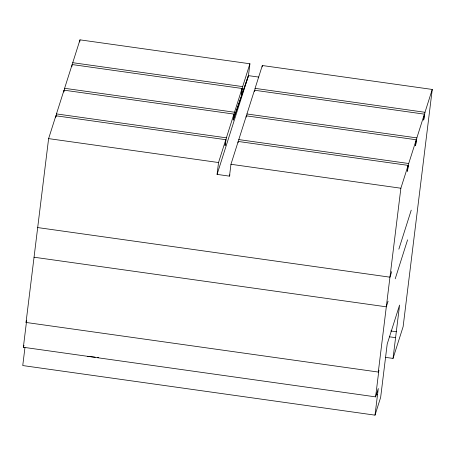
<?xml version="1.0" encoding="UTF-8"?>
<svg xmlns="http://www.w3.org/2000/svg" width="455" height="455" viewBox="0 0 455 455"><rect width="100%" height="100%" fill="white"/><g stroke="black" fill="none" stroke-linecap="round" stroke-linejoin="round"><path stroke-width="0.68" d="M56.136 116.548L56.46 113.909L64.013 90.17L233.927 114.091L233.199 120.023L233.853 118.163L234.518 112.226L242.066 88.48L72.152 64.553L64.604 88.298L64.257 91.097M238.556 141.562L238.795 139.588L246.343 115.843L416.257 139.77L408.709 163.51L407.39 171.313L408.124 165.381L238.204 141.454L230.952 164.283L229.496 176.142L217.081 174.396L218.536 162.537L225.788 139.708L55.868 115.78L48.611 138.616L26.037 322.453L378.298 372.053L378.89 370.188L375.614 396.874L23.359 347.273L26.384 322.612M24.957 347.563L22.75 365.553L375.011 415.153L380.647 397.403L387.199 344.031L399.587 305.043L393.035 358.415L385.368 357.34M55.624 117.754L55.868 115.78M71.907 66.532L72.152 64.553M72.499 64.661L72.743 62.688L79.989 39.847L249.914 63.774L248.458 75.632L217.081 174.396M79.733 41.957L79.989 39.847M225.788 139.708L225.06 145.634L226.38 137.837L233.927 114.091M242.066 88.48L241.338 94.412L242.657 86.615L249.914 63.774M238.045 142.773L238.204 141.454M246.178 117.157L246.343 115.843M246.695 115.951L246.934 113.972L254.481 90.226L424.39 114.154L423.662 120.086L424.987 112.288L432.25 89.447L262.33 65.52L255.073 88.361L254.828 90.34M254.317 91.546L254.481 90.226M262.16 66.919L262.33 65.52M378.298 372.053L400.872 188.222L408.124 165.381M375.011 415.153L378.287 388.468L375.614 396.874M416.257 139.77L415.529 145.697L416.848 137.899L424.39 114.154M432.25 89.447L403.124 326.656L393.035 358.415M63.785 92.012L64.013 90.17M26.037 322.453L26.635 320.587M23.359 347.273L23.996 345.265M229.496 176.142L229.923 174.794M391.727 271.567L389.946 277.175L37.691 227.568M398.853 249.152L411.235 210.159M388.087 301.221L386.306 306.824L34.051 257.223M395.213 278.801L407.595 239.813M233.199 120.023L248.458 75.632L258.804 77.094M233.853 118.163L248.458 75.632M87.406 356.288L95.169 357.147M97.285 357.385L98.701 357.539M72.743 62.688L242.657 86.615M255.073 88.361L424.987 112.288M64.604 88.298L234.518 112.226M246.934 113.972L416.848 137.899M56.46 113.909L226.38 137.837M238.795 139.588L408.709 163.51M48.611 138.616L218.536 162.537M230.952 164.283L400.872 188.222M390.794 330.956L396.311 331.729M389.309 336.78L395.583 337.661M376.154 394.201L377.559 394.4L376.154 394.178"/></g></svg>
